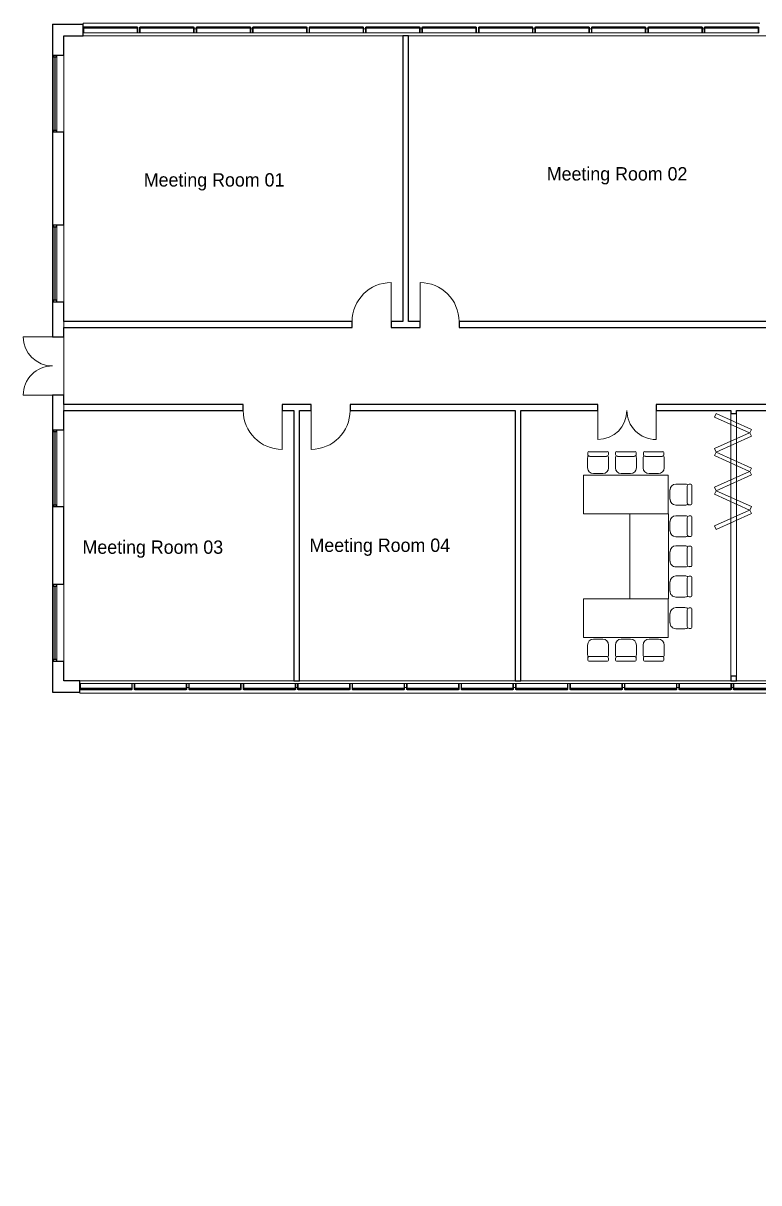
# Model space of a CAD drawing. Header units: millimetres. Extents: x -10759 to 26051, y -22904 to 7446.
# Drawn here: x -10759 to 8296, y -22579 to 7446 of the extents above; entities that cross this region are included whole.
import ezdxf

# ---------------------------------------------------------------- set-up
doc = ezdxf.new("R2010")
doc.units = ezdxf.units.MM
doc.linetypes.add('Hidden', pattern=[6, 4, -2])
for name, color, linetype, lineweight in [('A-G2-M-Building', 6, 'Continuous', 15), ('A-G22-M-FloorOutline', 6, 'Continuous', 15), ('A-G25-M-Walls', 7, 'Continuous', 15), ('A-G252-M-WallsInterior', 253, 'Continuous', 15), ('A-G321-M-WindowCills', 3, 'Continuous', 15), ('A-G321-M-Windows', 6, 'Continuous', 15), ('A-G322-M-Doors', 1, 'Continuous', 15), ('A-G4-M-FFE', 5, 'Continuous', 15), ('A-Z221-T-RoomText', 7, 'Continuous', 15)]:
    doc.layers.add(name, color=color, linetype=linetype, lineweight=lineweight)

# ---------------------------------------------------------------- blocks, each defined once
blk = doc.blocks.new('Folding wall door - Folding wall door-238000-Ground Floor')
at = {"layer": 'A-G2-M-Building'}
for p, q in [((-2989, 456), (-3400, -456)), ((-3309, -497), (-2900, 409)), ((-2900, 416), (-2989, 456)), ((-2811, 456), (-2900, 416)), ((-2900, 409), (-2491, -497)), ((-2400, -456), (-2811, 456)), ((-1989, 456), (-2400, -456)), ((-2309, -497), (-1900, 409)), ((-1900, 416), (-1989, 456)), ((-1811, 456), (-1900, 416)), ((-1900, 409), (-1491, -497)), ((-1400, -456), (-1811, 456)), ((-989, 456), (-1400, -456)), ((-1309, -497), (-900, 409)), ((-900, 416), (-989, 456)), ((-811, 456), (-900, 416)), ((-900, 409), (-491, -497)), ((-400, -456), (-811, 456)), ((-3400, -456), (-3309, -497)), ((-2491, -497), (-2400, -456)), ((-2400, -456), (-2309, -497)), ((-1491, -497), (-1400, -456)), ((-1400, -456), (-1309, -497)), ((-491, -497), (-400, -456))]:
    blk.add_line(p, q, dxfattribs=at)
at = {"layer": 'A-G322-M-Doors', "linetype": 'Hidden', "lineweight": 20}
for p, q in [((-3400, 75), (3400, 75)), ((3400, -75), (-3400, -75))]:
    blk.add_line(p, q, dxfattribs=at)
blk = doc.blocks.new('Curtain Wall Panel - Plain - Curtain Wall Panel - Plain-238082-Ground Floor')
at = {"layer": 'A-G321-M-Windows', "lineweight": 20}
for p, q in [((-665, 75), (-680, 75)), ((-680, 75), (-680, -75)), ((-665, -75), (-665, 75)), ((665, 75), (665, -75)), ((680, 75), (665, 75)), ((680, -75), (680, 75)), ((-680, -75), (-665, -75)), ((665, -75), (680, -75))]:
    blk.add_line(p, q, dxfattribs=at)
at = {"layer": 'A-G321-M-Windows', "lineweight": 25}
for p, q in [((665, 75), (-665, 75)), ((-665, 75), (-665, 55)), ((-665, 55), (665, 55)), ((665, 55), (665, 75))]:
    blk.add_line(p, q, dxfattribs=at)
at = {"layer": 'A-G321-M-Windows'}
blk.add_line((-665, -75), (665, -75), dxfattribs=at)
blk = doc.blocks.new('Rectangular Mullion - 50 x 250mm-237902-Ground Floor')
at = {"layer": 'A-G321-M-WindowCills'}
blk.add_line((7610, -9904), (9021, -9904), dxfattribs=at)
blk = doc.blocks.new('Rectangular Mullion - 50 x 250mm-V1-Ground Floor')
at = {"layer": 'A-G321-M-WindowCills'}
for p, q in [((3378, -9654), (3403, -9654)), ((3378, -9904), (4788, -9904))]:
    blk.add_line(p, q, dxfattribs=at)
blk = doc.blocks.new('Rectangular Mullion - 50 x 100mm-227649-Ground Floor')
at = {"layer": 'A-G321-M-WindowCills', "lineweight": 20}
for p, q in [((-25, 75), (25, 75)), ((-25, -25), (-25, 75)), ((25, 75), (25, -25)), ((25, -25), (-25, -25))]:
    blk.add_line(p, q, dxfattribs=at)
blk = doc.blocks.new('Rectangular Mullion - 50 x 250mm-V2-Ground Floor')
at = {"layer": 'A-G321-M-WindowCills'}
for p, q in [((1967, -9904), (3378, -9904)), ((3353, -9654), (3378, -9654))]:
    blk.add_line(p, q, dxfattribs=at)
blk = doc.blocks.new('Rectangular Mullion - 50 x 250mm-237946-Ground Floor')
at = {"layer": 'A-G321-M-WindowCills'}
for p, q in [((-9294, -9904), (-9294, -9879)), ((-9294, -9904), (-7908, -9904)), ((-7933, -9654), (-7908, -9654))]:
    blk.add_line(p, q, dxfattribs=at)
blk = doc.blocks.new('Curtain Wall Panel - Plain - Curtain Wall Panel - Plain-250232-Ground Floor')
at = {"layer": 'A-G321-M-Windows', "lineweight": 20}
for p, q in [((-691.25, 75), (-706.25, 75)), ((-706.25, 75), (-706.25, -75)), ((-691.25, -75), (-691.25, 75)), ((691.25, 75), (691.25, -75)), ((706.25, 75), (691.25, 75)), ((706.25, -75), (706.25, 75)), ((-706.25, -75), (-691.25, -75)), ((691.25, -75), (706.25, -75))]:
    blk.add_line(p, q, dxfattribs=at)
at = {"layer": 'A-G321-M-Windows', "lineweight": 25}
for p, q in [((691.25, 75), (-691.25, 75)), ((-691.25, 75), (-691.25, 55)), ((-691.25, 55), (691.25, 55)), ((691.25, 55), (691.25, 75))]:
    blk.add_line(p, q, dxfattribs=at)
at = {"layer": 'A-G321-M-Windows'}
blk.add_line((-691.25, -75), (691.25, -75), dxfattribs=at)
blk = doc.blocks.new('Rectangular Mullion - 50 x 250mm-250229-Ground Floor')
at = {"layer": 'A-G321-M-WindowCills'}
for p, q in [((-9204, 7421), (-9204, 7446)), ((-7767, 7446), (-9204, 7446)), ((-7767, 7196), (-7792, 7196))]:
    blk.add_line(p, q, dxfattribs=at)
blk = doc.blocks.new('Rectangular Mullion - 50 x 250mm-250230-Ground Floor')
at = {"layer": 'A-G321-M-WindowCills'}
for p, q in [((-6304, 7446), (-7767, 7446)), ((-7742, 7196), (-7767, 7196))]:
    blk.add_line(p, q, dxfattribs=at)
blk = doc.blocks.new('Rectangular Mullion - 50 x 250mm-V3-Ground Floor')
at = {"layer": 'A-G321-M-WindowCills'}
blk.add_line((-4842, 7446), (-6304, 7446), dxfattribs=at)
blk = doc.blocks.new('Rectangular Mullion - 50 x 250mm-V4-Ground Floor')
at = {"layer": 'A-G321-M-WindowCills'}
for p, q in [((-3379, 7446), (-4842, 7446)), ((-3379, 7196), (-3404, 7196))]:
    blk.add_line(p, q, dxfattribs=at)
blk = doc.blocks.new('Concept Dbl Door - 1510 x 2200mm-254057-Ground Floor')
at = {"layer": 'A-G322-M-Doors'}
for p, q in [((-755, 150), (-755, 905)), ((755, 150), (755, 905))]:
    blk.add_line(p, q, dxfattribs=at)
for centre, start, end in [((-755, 150), 360, 90), ((755, 150), 90, 180)]:
    blk.add_arc(centre, 755, start, end, dxfattribs=at)
blk = doc.blocks.new('Concept Dbl Door - 1510 x 2200mm-240964-Ground Floor')
at = {"layer": 'A-G322-M-Doors'}
for p, q in [((-755, 75), (-755, 830)), ((755, 75), (755, 830))]:
    blk.add_line(p, q, dxfattribs=at)
for centre, start, end in [((-755, 75), 360, 90), ((755, 75), 90, 180)]:
    blk.add_arc(centre, 755, start, end, dxfattribs=at)
blk = doc.blocks.new('Concept Sgl Door - 1010 x 2110mm-241302-Ground Floor')
at = {"layer": 'A-G322-M-Doors'}
blk.add_line((505, 75), (505, 1085), dxfattribs=at)
blk.add_arc((505, 75), 1010, 90, 180, dxfattribs=at)
blk = doc.blocks.new('Concept Sgl Door - 1010 x 2110mm-241319-Ground Floor')
at = {"layer": 'A-G322-M-Doors'}
blk.add_line((505, -75), (505, -1085), dxfattribs=at)
blk.add_arc((505, -75), 1010, 180, 270, dxfattribs=at)
blk = doc.blocks.new('Concept Window - Concept Window-254056-Ground Floor')
at = {"layer": 'A-G321-M-Windows', "lineweight": 25}
for p, q in [((-860, 130), (-910, 130)), ((-910, 30), (-860, 30)), ((-860, 30), (-860, 130)), ((1040, 85), (-860, 85)), ((-860, 85), (-860, 75)), ((-860, 75), (1040, 75)), ((1090, 130), (1040, 130)), ((1040, 130), (1040, 30)), ((1040, 75), (1040, 85)), ((1040, 30), (1090, 30))]:
    blk.add_line(p, q, dxfattribs=at)
at = {"layer": 'A-G321-M-Windows'}
for p, q in [((-860, 130), (1040, 130)), ((1040, 30), (-860, 30))]:
    blk.add_line(p, q, dxfattribs=at)
blk = doc.blocks.new('Concept Table - Grade 1 - Conference Table-245909-Ground Floor')
at = {"layer": 'A-G4-M-FFE'}
for p, q in [((-1025, -622), (-1025, 378)), ((-1025, 378), (1175, 378)), ((1175, 378), (1175, -622)), ((1175, -622), (-1025, -622))]:
    blk.add_line(p, q, dxfattribs=at)
blk = doc.blocks.new('Concept Table - Grade 1 - Conference Table-246450-Ground Floor')
at = {"layer": 'A-G4-M-FFE'}
for p, q in [((1175, 622), (-1025, 622)), ((-1025, 622), (-1025, -378)), ((1175, -378), (1175, 622)), ((-1025, -378), (1175, -378))]:
    blk.add_line(p, q, dxfattribs=at)
blk = doc.blocks.new('Concept Chair - Grade 1 - Concept Chair - Grade 1-246901-Ground Floor')
at = {"layer": 'A-G4-M-FFE'}
for p, q in [((-132, -129), (-132, 106)), ((-125, 217), (-125, 262)), ((-100, 287), (382, 287)), ((357, 166), (-75, 166)), ((407, 262), (407, 217)), ((414, 106), (414, -129)), ((262, -282), (20, -282))]:
    blk.add_line(p, q, dxfattribs=at)
for centre, radius, start, end in [((46, 106), 178, 153.8342, 180), ((-100, 262), 25.2, 90, 180), ((-75, 217), 50.7, 180, 270), ((357, 217), 50.7, 270, 0), ((382, 262), 25.2, 0, 90), ((236, 106), 178, 0, 26.1684), ((20, -129), 152, 180, 270), ((262, -129), 152, 270, 0)]:
    blk.add_arc(centre, radius, start, end, dxfattribs=at)
blk = doc.blocks.new('Concept Chair - Grade 1 - Concept Chair - Grade 1-244362-Ground Floor')
at = {"layer": 'A-G4-M-FFE'}
for p, q in [((-132, 129), (-132, -106)), ((262, 282), (20, 282)), ((414, -106), (414, 129)), ((-125, -217), (-125, -262)), ((-100, -287), (382, -287)), ((357, -166), (-75, -166)), ((407, -262), (407, -217))]:
    blk.add_line(p, q, dxfattribs=at)
for centre, radius, start, end in [((20, 129), 152, 90, 180), ((262, 129), 152, 360, 90), ((46, -106), 178, 180, 206.1658), ((-75, -217), 50.7, 90, 180), ((-100, -262), 25.2, 180, 270), ((357, -217), 50.7, 360, 90), ((382, -262), 25.2, 270, 360), ((236, -106), 178, 333.8316, 0)]:
    blk.add_arc(centre, radius, start, end, dxfattribs=at)

msp = doc.modelspace()

# ---------------------------------------------------------------- linework, layer by layer
at = {"layer": 'A-G22-M-FloorOutline'}
msp.add_line((-9704, -674), (-9704, -2184), dxfattribs=at)
msp.add_lwpolyline([(-9704, 7121), (24996, 7121), (24996, -22579), (11296, -22579), (11296, -9579), (-9704, -9579)], close=True, dxfattribs=at)
at = {"layer": 'A-G25-M-Walls', "lineweight": 25}
for p, q in [((-10004, 7421), (-9204, 7421)), ((-10004, 7421), (-10004, 6621)), ((-9204, 7121), (-9204, 7421)), ((-9704, 7121), (-9204, 7121)), ((-9704, 6621), (-9704, 7121)), ((-10004, 6621), (-9704, 6621)), ((-9704, 4621), (-10004, 4621)), ((-10004, 4621), (-10004, 2221)), ((-9704, 2221), (-9704, 4621)), ((-10004, 2221), (-9704, 2221)), ((-9704, 221), (-10004, 221)), ((-10004, 221), (-10004, -674)), ((-9704, -279), (-9704, 221)), ((-9704, -674), (-9704, -429)), ((-10004, -674), (-9704, -674)), ((-9704, -2184), (-10004, -2184)), ((-10004, -2184), (-10004, -3079)), ((-9704, -2429), (-9704, -2184)), ((-9704, -3079), (-9704, -2579)), ((-10004, -3079), (-9704, -3079)), ((-9704, -5079), (-10004, -5079)), ((-10004, -5079), (-10004, -7079)), ((-9704, -7079), (-9704, -5079)), ((-10004, -7079), (-9704, -7079)), ((-9704, -9079), (-10004, -9079)), ((-10004, -9079), (-10004, -9879)), ((-9704, -9579), (-9704, -9079)), ((-9294, -9579), (-9704, -9579)), ((-9294, -9879), (-9294, -9579)), ((-10004, -9879), (-9294, -9879))]:
    msp.add_line(p, q, dxfattribs=at)
at = {"layer": 'A-G25-M-Walls'}
for p, q in [((-929, 7121), (-9204, 7121)), ((11221, 7121), (-779, 7121)), ((-10004, 4621), (-10004, 6621)), ((-9704, 6621), (-9704, 4621)), ((-10004, 221), (-10004, 2221)), ((-9704, 2221), (-9704, 221)), ((-10004, -5079), (-10004, -3079)), ((-9704, -3079), (-9704, -5079)), ((-10004, -9079), (-10004, -7079)), ((-9704, -7079), (-9704, -9079)), ((-9294, -9579), (-3751, -9579)), ((-3601, -9579), (1981, -9579)), ((2131, -9579), (7571, -9579)), ((7721, -9579), (10406, -9579))]:
    msp.add_line(p, q, dxfattribs=at)
at = {"layer": 'A-G252-M-WallsInterior', "lineweight": 25}
for p, q in [((-779, 7121), (-929, 7121)), ((-929, 7121), (-929, -279)), ((-779, -279), (-779, 7121)), ((-2239, -279), (-9704, -279)), ((-2239, -429), (-2239, -279)), ((-929, -279), (-1229, -279)), ((-1229, -279), (-1229, -429)), ((-479, -279), (-779, -279)), ((-479, -429), (-479, -279)), ((11721, -279), (531, -279)), ((531, -279), (531, -429)), ((-9704, -429), (-2239, -429)), ((-1229, -429), (-479, -429)), ((531, -429), (11721, -429)), ((-5061, -2429), (-9704, -2429)), ((-9704, -2579), (-5061, -2579)), ((-5061, -2579), (-5061, -2429)), ((-3301, -2429), (-4051, -2429)), ((-4051, -2429), (-4051, -2579)), ((-4051, -2579), (-3751, -2579)), ((-3751, -2579), (-3751, -9579)), ((-3601, -2579), (-3301, -2579)), ((-3601, -9579), (-3601, -2579)), ((-3301, -2579), (-3301, -2429)), ((4123, -2429), (-2291, -2429)), ((-2291, -2429), (-2291, -2579)), ((-2291, -2579), (1981, -2579)), ((1981, -2579), (1981, -9579)), ((2131, -2579), (4123, -2579)), ((2131, -9579), (2131, -2579)), ((4123, -2579), (4123, -2429)), ((11721, -2429), (5633, -2429)), ((5633, -2429), (5633, -2579)), ((5633, -2579), (7571, -2579)), ((7571, -2579), (7571, -2660)), ((7571, -2660), (7721, -2660)), ((7721, -2579), (16150, -2579)), ((7721, -2660), (7721, -2579)), ((-3751, -9579), (-3601, -9579)), ((1981, -9579), (2131, -9579)), ((7571, -9460), (7571, -9579)), ((7721, -9460), (7571, -9460)), ((7571, -9579), (7721, -9579)), ((7721, -9579), (7721, -9460))]:
    msp.add_line(p, q, dxfattribs=at)

# ---------------------------------------------------------------- block references
at = {"layer": 'A-G321-M-WindowCills'}
for name, p in [('Rectangular Mullion - 50 x 250mm-250229-Ground Floor', (0, 0)), ('Rectangular Mullion - 50 x 250mm-250230-Ground Floor', (0, 0)), ('Rectangular Mullion - 50 x 250mm-V3-Ground Floor', (0, 0)), ('Rectangular Mullion - 50 x 250mm-V4-Ground Floor', (0, 0)), ('Rectangular Mullion - 50 x 250mm-250230-Ground Floor', (4388, 0)), ('Rectangular Mullion - 50 x 250mm-V3-Ground Floor', (4388, 0)), ('Rectangular Mullion - 50 x 250mm-V4-Ground Floor', (4388, 0)), ('Rectangular Mullion - 50 x 250mm-250230-Ground Floor', (8775, 0)), ('Rectangular Mullion - 50 x 250mm-V3-Ground Floor', (8775, 0)), ('Rectangular Mullion - 50 x 250mm-V3-Ground Floor', (10238, 0)), ('Rectangular Mullion - 50 x 250mm-V3-Ground Floor', (11700, 0)), ('Rectangular Mullion - 50 x 250mm-V3-Ground Floor', (13163, 0)), ('Rectangular Mullion - 50 x 250mm-237946-Ground Floor', (0, 0)), ('Rectangular Mullion - 50 x 250mm-V1-Ground Floor', (-11286, 0)), ('Rectangular Mullion - 50 x 250mm-V2-Ground Floor', (-8464, 0)), ('Rectangular Mullion - 50 x 250mm-V1-Ground Floor', (-8464, 0)), ('Rectangular Mullion - 50 x 250mm-V2-Ground Floor', (-5643, 0)), ('Rectangular Mullion - 50 x 250mm-V1-Ground Floor', (-5643, 0)), ('Rectangular Mullion - 50 x 250mm-V2-Ground Floor', (-2821, 0)), ('Rectangular Mullion - 50 x 250mm-V1-Ground Floor', (-2821, 0)), ('Rectangular Mullion - 50 x 250mm-V2-Ground Floor', (0, 0)), ('Rectangular Mullion - 50 x 250mm-V1-Ground Floor', (0, 0)), ('Rectangular Mullion - 50 x 250mm-237902-Ground Floor', (-2821, 0)), ('Rectangular Mullion - 50 x 250mm-237902-Ground Floor', (-1411, 0)), ('Rectangular Mullion - 50 x 250mm-237902-Ground Floor', (0, 0))]:
    msp.add_blockref(name, p, dxfattribs=at)
at = {"layer": 'A-G321-M-WindowCills', "extrusion": (0, 0, -1), "rotation": 180}
for p in [(6304, 7271), (4842, 7271), (1917, 7271), (454, 7271), (-2471, 7271), (-3933, 7271), (-5396, 7271), (-6858, 7271)]:
    msp.add_blockref('Rectangular Mullion - 50 x 100mm-227649-Ground Floor', p, dxfattribs=at)
at = {"layer": 'A-G321-M-WindowCills', "extrusion": (0, 0, -1)}
for p in [(6497, -9729), (3676, -9729), (854, -9729), (-1967, -9729), (-4788, -9729), (-6199, -9729), (-7610, -9729)]:
    msp.add_blockref('Rectangular Mullion - 50 x 100mm-227649-Ground Floor', p, dxfattribs=at)
at = {"layer": 'A-G321-M-Windows'}
for p in [(-8498, 7271), (-7036, 7271), (-5573, 7271), (-4111, 7271), (-2648, 7271), (-1186, 7271), (277, 7271), (1739, 7271), (3202, 7271), (4664, 7271), (6127, 7271), (7589, 7271)]:
    msp.add_blockref('Curtain Wall Panel - Plain - Curtain Wall Panel - Plain-250232-Ground Floor', p, dxfattribs=at)
for name, p, rotation in [('Concept Window - Concept Window-254056-Ground Floor', (-9854, 5531), 89.99999999999991), ('Concept Window - Concept Window-254056-Ground Floor', (-9854, 1131), 89.99999999999991), ('Concept Window - Concept Window-254056-Ground Floor', (-9854, -4169), 89.99999999999991), ('Concept Window - Concept Window-254056-Ground Floor', (-9854, -8169), 89.99999999999991), ('Curtain Wall Panel - Plain - Curtain Wall Panel - Plain-238082-Ground Floor', (-8613, -9729), 180), ('Curtain Wall Panel - Plain - Curtain Wall Panel - Plain-238082-Ground Floor', (-7203, -9729), 180), ('Curtain Wall Panel - Plain - Curtain Wall Panel - Plain-238082-Ground Floor', (-5792, -9729), 180), ('Curtain Wall Panel - Plain - Curtain Wall Panel - Plain-238082-Ground Floor', (-4381, -9729), 180), ('Curtain Wall Panel - Plain - Curtain Wall Panel - Plain-238082-Ground Floor', (-2971, -9729), 180), ('Curtain Wall Panel - Plain - Curtain Wall Panel - Plain-238082-Ground Floor', (-1560, -9729), 180), ('Curtain Wall Panel - Plain - Curtain Wall Panel - Plain-238082-Ground Floor', (-149, -9729), 180), ('Curtain Wall Panel - Plain - Curtain Wall Panel - Plain-238082-Ground Floor', (1262, -9729), 180), ('Curtain Wall Panel - Plain - Curtain Wall Panel - Plain-238082-Ground Floor', (2672, -9729), 180), ('Curtain Wall Panel - Plain - Curtain Wall Panel - Plain-238082-Ground Floor', (4083, -9729), 180), ('Curtain Wall Panel - Plain - Curtain Wall Panel - Plain-238082-Ground Floor', (5494, -9729), 180), ('Curtain Wall Panel - Plain - Curtain Wall Panel - Plain-238082-Ground Floor', (6904, -9729), 180), ('Curtain Wall Panel - Plain - Curtain Wall Panel - Plain-238082-Ground Floor', (8315, -9729), 180)]:
    msp.add_blockref(name, p, dxfattribs=dict(at, rotation=rotation))
at = {"layer": 'A-G322-M-Doors'}
for name, p in [('Concept Sgl Door - 1010 x 2110mm-241302-Ground Floor', (-1734, -354)), ('Concept Sgl Door - 1010 x 2110mm-241319-Ground Floor', (-4556, -2504))]:
    msp.add_blockref(name, p, dxfattribs=at)
for name, p, rotation in [('Concept Sgl Door - 1010 x 2110mm-241319-Ground Floor', (26, -354), 180), ('Concept Dbl Door - 1510 x 2200mm-254057-Ground Floor', (-9854, -1429), 89.99999999999991), ('Concept Sgl Door - 1010 x 2110mm-241302-Ground Floor', (-2796, -2504), 180), ('Concept Dbl Door - 1510 x 2200mm-240964-Ground Floor', (4878, -2504), 180), ('Folding wall door - Folding wall door-238000-Ground Floor', (7646, -6060), 269.9999999999999)]:
    msp.add_blockref(name, p, dxfattribs=dict(at, rotation=rotation))
at = {"layer": 'A-G4-M-FFE'}
for name, p in [('Concept Chair - Grade 1 - Concept Chair - Grade 1-246901-Ground Floor', (3991, -3935)), ('Concept Chair - Grade 1 - Concept Chair - Grade 1-246901-Ground Floor', (4711, -3935)), ('Concept Chair - Grade 1 - Concept Chair - Grade 1-246901-Ground Floor', (5431, -3935)), ('Concept Chair - Grade 1 - Concept Chair - Grade 1-244362-Ground Floor', (3991, -8783)), ('Concept Chair - Grade 1 - Concept Chair - Grade 1-244362-Ground Floor', (4711, -8783)), ('Concept Chair - Grade 1 - Concept Chair - Grade 1-244362-Ground Floor', (5431, -8783))]:
    msp.add_blockref(name, p, dxfattribs=at)
for name, p, rotation in [('Concept Table - Grade 1 - Conference Table-246450-Ground Floor', (4926, -4637), 180), ('Concept Chair - Grade 1 - Concept Chair - Grade 1-244362-Ground Floor', (6276, -4900), 90.00000000000024), ('Concept Table - Grade 1 - Conference Table-245909-Ground Floor', (5330, -6434), 89.99999999999972), ('Concept Chair - Grade 1 - Concept Chair - Grade 1-244362-Ground Floor', (6276, -5720), 90.00000000000024), ('Concept Chair - Grade 1 - Concept Chair - Grade 1-246901-Ground Floor', (6276, -6218), 269.9999999999992), ('Concept Chair - Grade 1 - Concept Chair - Grade 1-246901-Ground Floor', (6276, -6998), 269.9999999999992), ('Concept Table - Grade 1 - Conference Table-245909-Ground Floor', (4926, -8081), 180), ('Concept Chair - Grade 1 - Concept Chair - Grade 1-246901-Ground Floor', (6276, -7818), 269.9999999999992)]:
    msp.add_blockref(name, p, dxfattribs=dict(at, rotation=rotation))

# ---------------------------------------------------------------- texts
at = {"layer": 'A-Z221-T-RoomText', "char_height": 345, "attachment_point": 1}
for s, width, heights, insert in [('Meeting Room 02', 6033.77, [0], (2804, 3719)), ('Meeting Room 01', 5840.98, [0], (-7635, 3562)), ('Meeting Room 03', 5447.21, [549], (-9222, -5947)), ('Meeting Room 04', 5447.21, [549], (-3343, -5898))]:
    msp.add_mtext_dynamic_manual_height_columns(s, width=width, gutter_width=1, heights=heights, dxfattribs=dict(at, insert=insert))

doc.saveas('drawing.dxf')
